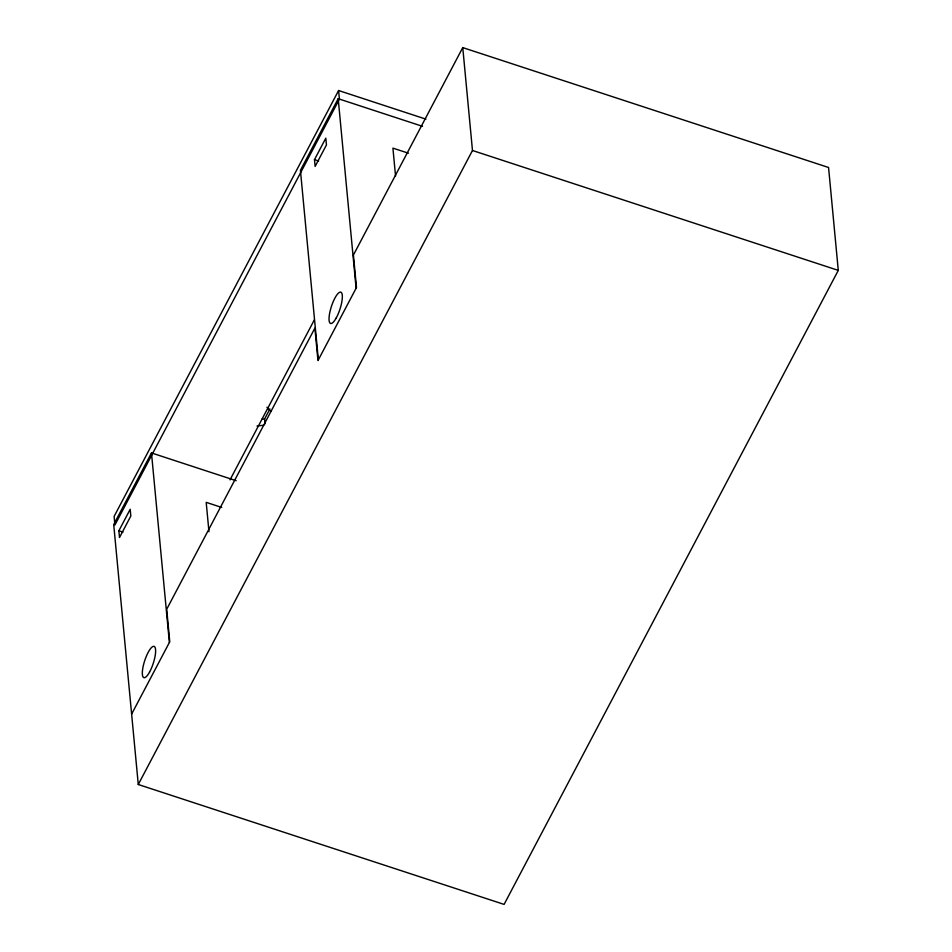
<?xml version="1.0" encoding="UTF-8"?>
<svg xmlns="http://www.w3.org/2000/svg" width="952" height="952" viewBox="0 0 952 952"><rect width="100%" height="100%" fill="white"/><g stroke="black" fill="none" stroke-linecap="round" stroke-linejoin="round"><path stroke-width="1.43" d="M338.603 90.523L114.121 516.4L114.93 524.968L339.412 99.103L338.603 90.523L425.925 119.143M236.215 480.712L151.475 452.938L113.716 524.576L138.278 784.507L504.096 904.4L838.284 270.38L828.561 167.492L462.755 47.6L353.418 255.029L356.488 287.516L317.968 360.594L314.898 328.095L166.695 609.256L169.765 641.755L131.626 714.107M422.51 126.33L338.198 98.699L300.427 170.337L318.349 359.88M118.869 530.764L130.198 509.272L130.829 516.032L119.5 537.535L118.869 530.764L122.998 532.108M314.481 159.65L325.81 138.159L326.453 144.93L315.124 166.421L314.481 159.65L318.611 161.007M230.003 479.868L314.35 319.848M265.084 423.818L264.62 418.94L269.916 408.92M138.278 784.507L472.478 150.487L462.755 47.6M261.895 419.273L264.62 418.94M257.028 426.032L263.835 425.199M472.478 150.487L838.284 270.38M408.432 153.201L392.914 148.119L395.544 176.001M221.709 507.44L206.191 502.347L208.964 531.704M266.941 407.23L270.832 411.442M338.198 98.699L356.107 288.23M151.475 452.938L169.385 642.469M149.559 672.088A16.47 4.486 -71.9 0 0 154.426 646.551A16.47 4.486 -71.9 0 0 142.931 667.483A16.47 4.486 -71.9 0 0 149.559 672.088M336.282 317.861A16.47 4.486 -71.9 0 0 341.149 292.323A16.47 4.486 -71.9 0 0 329.642 313.256A16.47 4.486 -71.9 0 0 336.282 317.861"/></g></svg>
